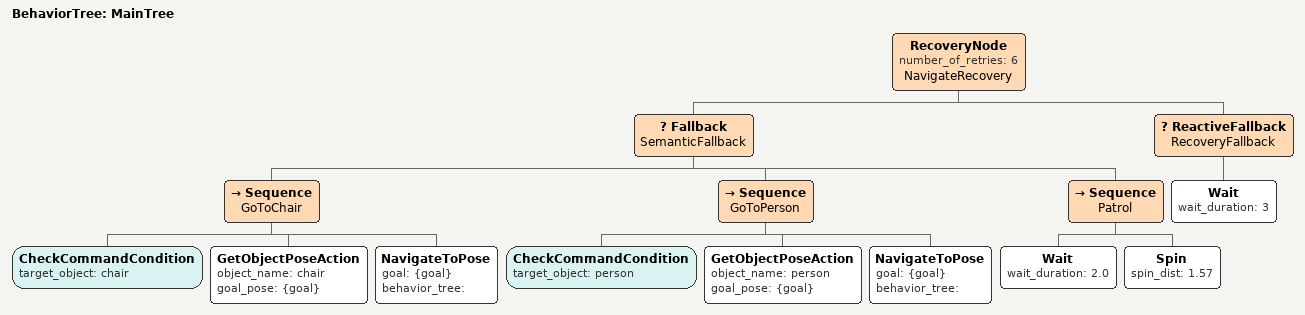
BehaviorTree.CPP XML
<root main_tree_to_execute="MainTree">
  <BehaviorTree ID="MainTree">
    <RecoveryNode number_of_retries="6" name="NavigateRecovery">
      <Fallback name="SemanticFallback">

        <!-- BRANCH 1: User Command Execution (Chair) -->
        <Sequence name="GoToChair">
          <CheckCommandCondition target_object="chair"/>
          <GetObjectPoseAction object_name="chair" goal_pose="{goal}"/>
          <NavigateToPose goal="{goal}" behavior_tree=""/>
        </Sequence>

        <!-- BRANCH 2: User Command Execution (Person) -->
        <Sequence name="GoToPerson">
          <CheckCommandCondition target_object="person"/>
          <GetObjectPoseAction object_name="person" goal_pose="{goal}"/>
          <NavigateToPose goal="{goal}" behavior_tree=""/>
        </Sequence>

        <!-- BRANCH 2: Default Patrol/Exploration -->
        <!-- In this demo, if no command is active, the robot just waits/spins or we can supply a default pose -->
        <Sequence name="Patrol">
          <Wait wait_duration="2.0"/>
          <Spin spin_dist="1.57"/>
        </Sequence>

      </Fallback>

      <ReactiveFallback name="RecoveryFallback">
        <Wait wait_duration="3"/>
      </ReactiveFallback>
    </RecoveryNode>
  </BehaviorTree>
</root>
